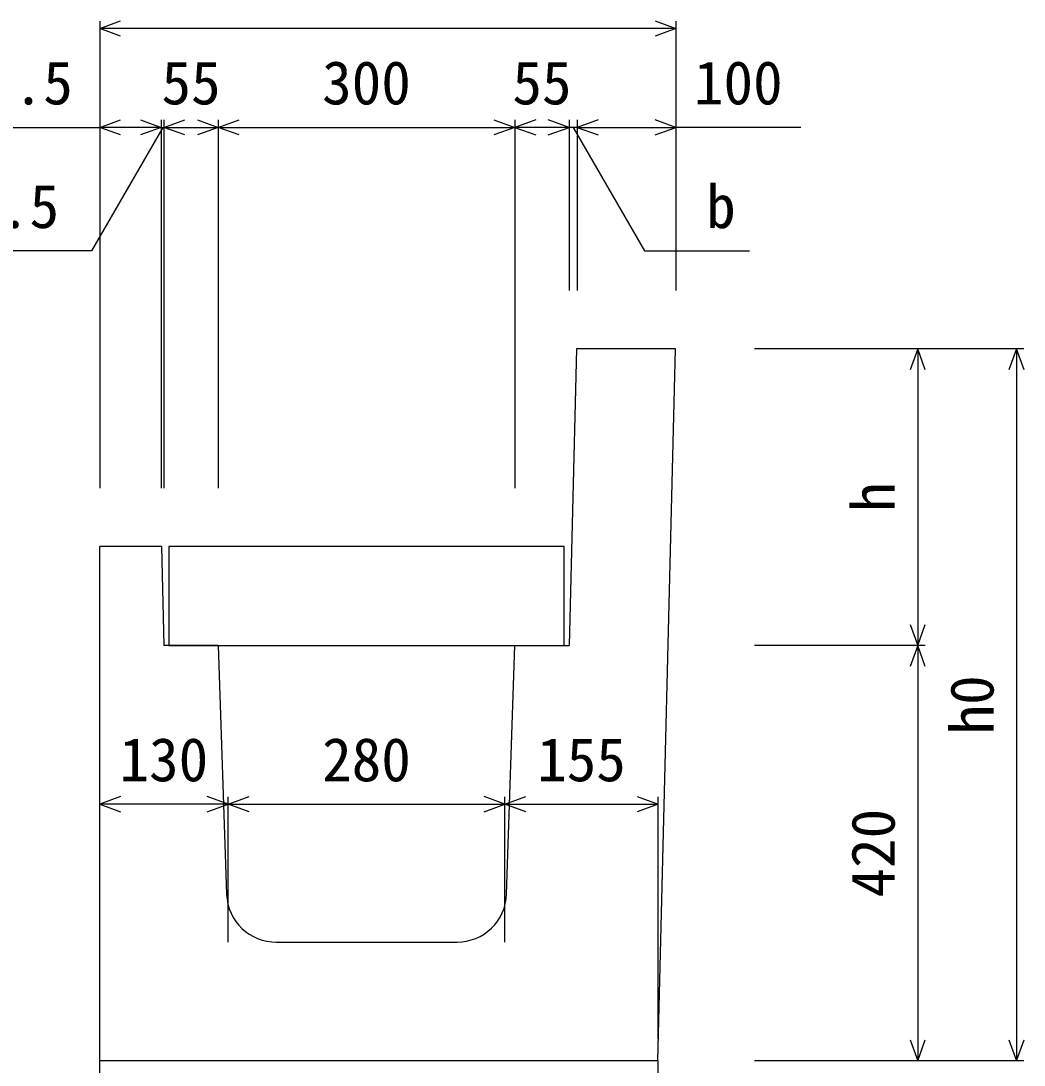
# Model space of a CAD drawing. Units: millimetres, scale not verified. Extents: x -16800 to 16800, y -5940 to 5940.
# Drawn here: x -14687 to -13672, y 3475 to 4532 of the extents above; entities that cross this region are included whole.
import ezdxf
from ezdxf.enums import TextEntityAlignment as Align

# ---------------------------------------------------------------- set-up
doc = ezdxf.new("R2010")
doc.units = ezdxf.units.MM
doc.header["$LTSCALE"] = 20
for name, color, linetype, lineweight in [('0-0_DIM', 7, 'Continuous', 25), ('0-2_HATCH', 6, 'Continuous', 25), ('0-5_OUTLINE', 3, 'Continuous', 25)]:
    doc.layers.add(name, color=color, linetype=linetype, lineweight=lineweight)
doc.styles.add('ＭＳ ゴシック', font='')
doc.styles.get('ＭＳ ゴシック').set_extended_font_data('MS Gothic')

msp = doc.modelspace()

# ---------------------------------------------------------------- linework, layer by layer
at = {"layer": '0-0_DIM'}
for p, q in [((-14606.9, 4531.52), (-14606.9, 4059.02)), ((-14023.9, 4531.52), (-14023.9, 4259.02)), ((-14023.9, 4524.02), (-14606.9, 4524.02)), ((-14544.64, 4431.52), (-14544.64, 4059.02)), ((-14541.9, 4431.52), (-14541.9, 4059.02)), ((-14486.9, 4431.52), (-14486.9, 4059.02)), ((-14186.9, 4431.52), (-14186.9, 4059.02)), ((-14131.9, 4431.52), (-14131.9, 4259.02)), ((-14123.9, 4431.52), (-14123.9, 4259.02)), ((-14777.44, 4424.02), (-14606.9, 4424.02)), ((-14543.15, 4424.02), (-14615.33, 4299.01)), ((-14544.4, 4424.02), (-14606.9, 4424.02)), ((-14486.9, 4424.02), (-14186.9, 4424.02)), ((-14123.9, 4424.02), (-14023.9, 4424.02)), ((-13897.54, 4424.02), (-14023.9, 4424.02)), ((-14615.33, 4299.01), (-14761.12, 4299.01)), ((-13671.9, 4199.9), (-13944.4, 4199.9)), ((-13779.4, 4199.9), (-13779.4, 3899.9)), ((-13679.4, 4199.9), (-13679.4, 3479.9)), ((-13771.9, 3899.9), (-13944.4, 3899.9)), ((-13779.4, 3899.9), (-13779.4, 3479.9)), ((-14476.9, 3739.31), (-14606.9, 3739.31)), ((-14476.9, 3599.9), (-14476.9, 3746.81)), ((-14476.9, 3739.31), (-14196.9, 3739.31)), ((-14196.9, 3599.9), (-14196.9, 3746.81)), ((-14196.9, 3739.31), (-14041.9, 3739.31)), ((-14041.9, 3502.09), (-14041.9, 3746.81)), ((-13671.9, 3479.9), (-13944.4, 3479.9))]:
    msp.add_line(p, q, dxfattribs=at)
for points in [[(-14585.76, 4516.32), (-14606.9, 4524.02), (-14585.76, 4531.71)], [(-14045.05, 4531.71), (-14023.9, 4524.02), (-14045.05, 4516.32)], [(-14585.76, 4416.32), (-14606.9, 4424.02), (-14585.76, 4431.71)], [(-14565.78, 4431.71), (-14544.64, 4424.02), (-14565.78, 4416.32)], [(-14520.76, 4416.32), (-14541.9, 4424.02), (-14520.76, 4431.71)], [(-14508.05, 4431.71), (-14486.9, 4424.02), (-14508.05, 4416.32)], [(-14465.76, 4416.32), (-14486.9, 4424.02), (-14465.76, 4431.71)], [(-14208.05, 4431.71), (-14186.9, 4424.02), (-14208.05, 4416.32)], [(-14165.76, 4431.71), (-14186.9, 4424.02), (-14165.76, 4416.32)], [(-14153.05, 4416.32), (-14131.9, 4424.02), (-14153.05, 4431.71)], [(-14102.76, 4431.71), (-14123.9, 4424.02), (-14102.76, 4416.32)], [(-14045.05, 4416.32), (-14023.9, 4424.02), (-14045.05, 4431.71)], [(-14544.4, 4424.02), (-14541.9, 4424.02), (-14486.9, 4424.02)], [(-14123.9, 4424.02), (-14131.9, 4424.02), (-14186.9, 4424.02)], [(-14127.9, 4424.02), (-14055.73, 4299.01), (-13949.65, 4299.01)], [(-13771.71, 4178.75), (-13779.4, 4199.9), (-13787.1, 4178.75)], [(-13671.71, 4178.75), (-13679.4, 4199.9), (-13687.1, 4178.75)], [(-13787.1, 3921.04), (-13779.4, 3899.9), (-13771.71, 3921.04)], [(-13771.71, 3878.75), (-13779.4, 3899.9), (-13787.1, 3878.75)], [(-14585.76, 3747.01), (-14606.9, 3739.31), (-14585.76, 3731.62)], [(-14498.05, 3731.62), (-14476.9, 3739.31), (-14498.05, 3747.01)], [(-14455.76, 3731.62), (-14476.9, 3739.31), (-14455.76, 3747.01)], [(-14218.05, 3731.62), (-14196.9, 3739.31), (-14218.05, 3747.01)], [(-14175.76, 3731.62), (-14196.9, 3739.31), (-14175.76, 3747.01)], [(-14063.05, 3747.01), (-14041.9, 3739.31), (-14063.05, 3731.62)], [(-13787.1, 3501.04), (-13779.4, 3479.9), (-13771.71, 3501.04)], [(-13687.1, 3501.04), (-13679.4, 3479.9), (-13671.71, 3501.04)]]:
    msp.add_lwpolyline(points, dxfattribs=at)
at = {"layer": '0-2_HATCH'}
msp.add_lwpolyline([(-14536.9, 3999.9), (-14536.9, 3899.9), (-14136.9, 3899.9), (-14136.9, 3999.9)], close=True, dxfattribs=at)
at = {"layer": '0-5_OUTLINE'}
for p, q in [((-14606.9, 3459.9), (-14606.9, 3999.9)), ((-14544.4, 3999.9), (-14606.9, 3999.9)), ((-14544.4, 3999.9), (-14541.9, 3899.9)), ((-14486.9, 3899.9), (-14541.9, 3899.9)), ((-14486.9, 3899.9), (-14478.52, 3648.23)), ((-14195.29, 3648.23), (-14186.9, 3899.9)), ((-14186.9, 3899.9), (-14131.9, 3899.9)), ((-14428.54, 3599.9), (-14245.27, 3599.9)), ((-14042.4, 3479.9), (-14606.9, 3479.9)), ((-14042.4, 3479.9), (-14042.4, 3459.9))]:
    msp.add_line(p, q, dxfattribs=at)
msp.add_lwpolyline([(-14042.4, 3479.9), (-14024.4, 4199.9), (-14124.4, 4199.9), (-14131.9, 3899.9)], dxfattribs=at)
for centre, start, end in [((-14428.54, 3649.9), 182.02139, 270.77773), ((-14245.27, 3649.9), 269.56623, 358.41595)]:
    msp.add_arc(centre, 50, start, end, dxfattribs=at)

# ---------------------------------------------------------------- texts
at = {"layer": '0-0_DIM', "style": 'ＭＳ ゴシック'}
for s, p in [('62.5', (-14753.75, 4434.02)), ('55', (-14544.4, 4434.02)), ('300', (-14381.9, 4434.02)), ('55', (-14189.4, 4434.02)), ('100', (-14005.74, 4434.02)), ('2.5', (-14737.66, 4309.01)), ('b', (-13993.4, 4309.01)), ('130', (-14586.9, 3749.31)), ('280', (-14381.9, 3749.31)), ('155', (-14164.4, 3749.31))]:
    msp.add_text(s, height=43.99, dxfattribs=at).set_placement(p, align=Align.BOTTOM_LEFT)
for s, p in [('h', (-13789.4, 4034.9)), ('h0', (-13689.4, 3809.9)), ('420', (-13789.4, 3644.9))]:
    msp.add_text(s, height=43.99, rotation=90, dxfattribs=at).set_placement(p, align=Align.BOTTOM_LEFT)

doc.saveas('drawing.dxf')
